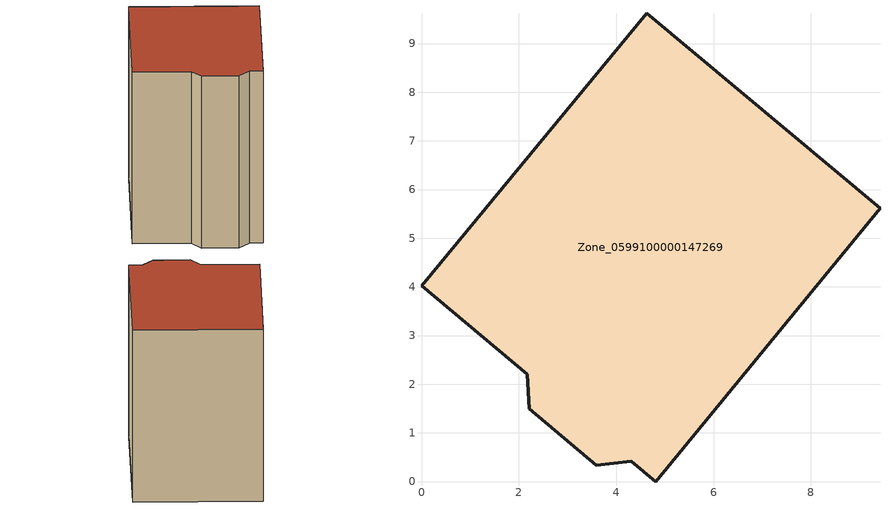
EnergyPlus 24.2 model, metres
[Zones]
Zone_0599100000147269
 floor ground (C_G): 4.63,9.62 9.42,5.62 4.81,0 4.31,0.42 3.59,0.34 2.21,1.5 2.17,2.21 0,4.02 z0
 wall outside (C_F): 2.17,2.21 2.21,1.5 3.59,0.34 4.31,0.42 4.81,0 9.42,5.62 4.63,9.62 0,4.02 2.17,2.21 z0:9.11
 roof outside (C_R): 4.63,9.62 0,4.02 2.17,2.21 2.21,1.5 3.59,0.34 4.31,0.42 4.81,0 9.42,5.62 z9.11
[BUILDING]
Pand.0599100000147269: North Axis=0; Terrain=City; Loads Convergence Tolerance Value=0.04; Temperature Convergence Tolerance Value=0.4; Solar Distribution=FullExterior; Maximum Number of Warmup Days=25; Minimum Number of Warmup Days=1
[Site:Location]
Rotterdam.The.Hague.AP_ZH_NLD Design_Conditions: Latitude=51.96; Longitude=4.45; Time Zone=1; Elevation=-4.5
[SITE:GROUNDTEMPERATURE:BUILDINGSURFACE]
18, 18, 18, 18, 18, 18, 18, 18, 18, 18, 18, 18
[MATERIAL] Thermal Absorptance=0.9; Solar Absorptance=0.7; Visible Absorptance=0.7
Name | Roughness | Thickness | Conductivity | Density | Specific Heat
G.TI.1946 | MediumSmooth | 0.15 | 1 | 540 | 1210
F.TI.1946 | Rough | 0.3 | 0.857143 | 1920 | 840
R.TI.1946 | MediumRough | 0.2 | 0.1 | 1500 | 1000
[CONSTRUCTION]
C_G: G.TI.1946
C_F: F.TI.1946
C_R: R.TI.1946
[ZONE]
Zone_0599100000147269: Type=1; Multiplier=1; Ceiling Height=Autocalculate; Volume=Autocalculate; Floor Area=autocalculate; Part of Total Floor Area=Yes
[ZONEINFILTRATION:DESIGNFLOWRATE]
Infil_Zone_0599100000147269: Zone or ZoneList or Space or SpaceList=Zone_0599100000147269; Schedule=AlwaysOn; Design Flow Rate Calculation Method=Flow/Area; Flow Rate per Floor Area=0.003; Constant Term Coefficient=1; Temperature Term Coefficient=0; Velocity Term Coefficient=0; Velocity Squared Term Coefficient=0
[HVACTEMPLATE:ZONE:IDEALLOADSAIRSYSTEM]
Zone_0599100000147269: Maximum Heating Supply Air Temperature=50; Minimum Cooling Supply Air Temperature=13; Maximum Heating Supply Air Humidity Ratio=0.0156; Minimum Cooling Supply Air Humidity Ratio=0.0077; Heating Limit=NoLimit; Cooling Limit=NoLimit; Dehumidification Control Type=ConstantSensibleHeatRatio; Cooling Sensible Heat Ratio=0.7; Dehumidification Setpoint=60; Humidification Control Type=None; Humidification Setpoint=30; Outdoor Air Method=None; Outdoor Air Flow Rate per Person=0.00944; Outdoor Air Flow Rate per Zone Floor Area=0; Outdoor Air Flow Rate per Zone=0; Demand Controlled Ventilation Type=None; Outdoor Air Economizer Type=NoEconomizer; Heat Recovery Type=None; Sensible Heat Recovery Effectiveness=0.7; Latent Heat Recovery Effectiveness=0.65
[ZONECONTROL:THERMOSTAT]
ThermostatControl_Zone_0599100000147269: Zone or ZoneList=Zone_0599100000147269; Control Type Schedule=DualSetpointControlType; Control 1=Thermostat_Zone_0599100000147269; Temperature Difference Between Cutout And Setpoint=0
[THERMOSTATSETPOINT:DUALSETPOINT]
Thermostat_Zone_0599100000147269: Heating Setpoint Temperature Schedule=HeatingSetpoint_Zone_0599100000147269; Cooling Setpoint Temperature Schedule=CoolingSetpoint_Zone_0599100000147269
[SCHEDULE:COMPACT]
HeatingSetpoint_Zone_0599100000147269: Through: 12/31, For: AllDays, Until: 24:00, 21
CoolingSetpoint_Zone_0599100000147269: Through: 12/31, For: AllDays, Until: 24:00, 24
DualSetpointControlType: Through: 12/31, For: AllDays, Until: 24:00, 4
AlwaysOn: Through: 12/31, For: AllDays, Until: 24:00, 1
